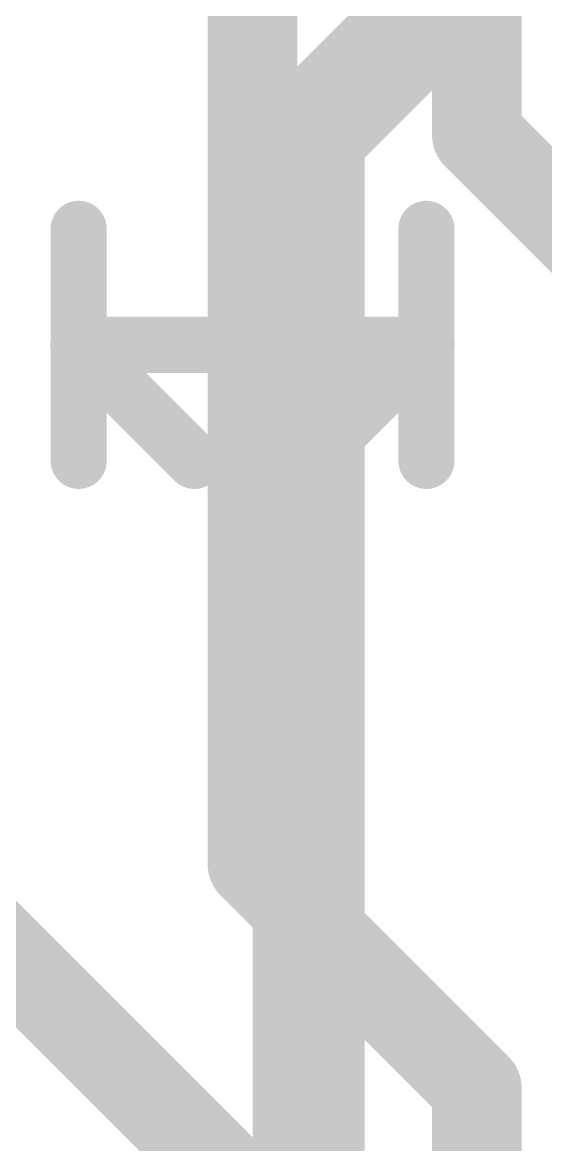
# Model space of a CAD drawing. Extents: x -33 to 74, y -18 to 36.
# Drawn here: x 6.083 to 7.268, y 22.225 to 24.765 of the extents above; entities that cross this region are included whole.
import ezdxf

# ---------------------------------------------------------------- set-up
doc = ezdxf.new("R2010")
doc.units = 0
for name, color, linetype in [('1', 12, 'CONTINUOUS'), ('16', 132, 'CONTINUOUS'), ('21', 41, 'CONTINUOUS'), ('22', 40, 'CONTINUOUS')]:
    doc.layers.add(name, color=color, linetype=linetype)

msp = doc.modelspace()

# ---------------------------------------------------------------- linework, layer by layer
at = {"layer": '1', "const_width": 0.2032}
for points in [[(7.112, 25.4), (7.112, 24.511)], [(6.604, 22.86), (6.604, 25.146)], [(9.652, 21.971), (7.112, 24.511)], [(5.842, 22.86), (6.604, 22.098)], [(6.604, 22.86), (7.112, 22.352)], [(7.112, 22.352), (7.112, 20.828)]]:
    msp.add_lwpolyline(points, dxfattribs=at)
at = {"layer": '1', "const_width": 0.1016}
for points in [[(7.1479, 24.5469, 1), (7.0761, 24.4751)], [(7.0612, 24.511, 1), (7.1628, 24.511)], [(6.6399, 22.8959, 1), (6.5681, 22.8241)], [(6.5532, 22.86, 1), (6.6548, 22.86)], [(7.1628, 22.352, 1), (7.0612, 22.352)], [(7.0761, 22.3161, 1), (7.1479, 22.3879)]]:
    msp.add_lwpolyline(points, format="xyb", dxfattribs=at)
at = {"layer": '16', "const_width": 0.254}
for points in [[(7.62, 25.4), (6.731, 24.511)], [(6.731, 24.511), (6.731, 18.161)]]:
    msp.add_lwpolyline(points, dxfattribs=at)
at = {"layer": '16', "const_width": 0.127}
for points in [[(6.7945, 24.511, 1), (6.6675, 24.511)], [(6.6861, 24.5559, 1), (6.7759, 24.4661)]]:
    msp.add_lwpolyline(points, format="xyb", dxfattribs=at)
at = {"layer": '21', "const_width": 0.127}
for points in [[(6.9977, 23.7725), (6.9977, 24.2979)], [(6.4723, 23.7725), (6.2096, 24.0352)], [(6.2096, 24.0352), (6.9977, 24.0352)]]:
    msp.add_lwpolyline(points, dxfattribs=at)
at = {"layer": '21', "const_width": 0.0635}
for points in [[(7.0294, 24.2979, 1), (6.966, 24.2979)], [(6.2096, 24.067, 1), (6.2096, 24.0035)], [(6.2321, 24.0577, 1), (6.1872, 24.0128)], [(6.9977, 24.0035, 1), (6.9977, 24.067)], [(6.4499, 23.7501, 1), (6.4948, 23.795)], [(6.966, 23.7725, 1), (7.0294, 23.7725)]]:
    msp.add_lwpolyline(points, format="xyb", dxfattribs=at)
at = {"layer": '22', "const_width": 0.127}
for points in [[(6.2103, 23.7725), (6.2103, 24.2979)], [(6.9984, 24.0352), (6.2103, 24.0352)], [(6.7357, 23.7725), (6.9984, 24.0352)]]:
    msp.add_lwpolyline(points, dxfattribs=at)
at = {"layer": '22', "const_width": 0.0635}
for points in [[(6.242, 24.2979, 1), (6.1786, 24.2979)], [(6.2103, 24.067, 1), (6.2103, 24.0035)], [(7.0208, 24.0128, 1), (6.9759, 24.0577)], [(6.9984, 24.0035, 1), (6.9984, 24.067)], [(6.7132, 23.795, 1), (6.7581, 23.7501)], [(6.1786, 23.7725, 1), (6.242, 23.7725)]]:
    msp.add_lwpolyline(points, format="xyb", dxfattribs=at)

doc.saveas('drawing.dxf')
